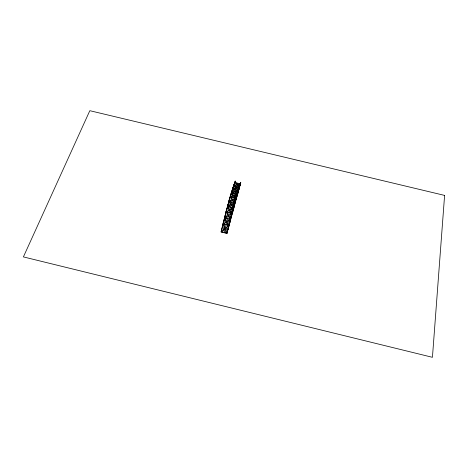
<?xml version="1.0" encoding="UTF-8"?>
<svg xmlns="http://www.w3.org/2000/svg" width="468" height="468" viewBox="0 0 468 468"><rect width="100%" height="100%" fill="white"/><g stroke="black" fill="none" stroke-linecap="round" stroke-linejoin="round"><path stroke-width="0.7" d="M231.25 217.667C232.947 205.546 236.919 193.887 240.786 182.315L226.921 233.409L221.165 232.011L221.352 230.56M222.938 225.272L226.366 210.454L226.161 211.981L230.391 219.264L229.911 222.534M224.845 216.362L224.593 218.228L225.746 214.133M234.105 185.895L235.269 180.993C232.181 189.756 229.074 198.631 227.436 207.786L228.127 205.271M228.864 202.428L229.215 199.883M233.362 207.704L231.9 213.367L226.161 211.981L227.618 206.476L234.696 202.814L230.297 196.946L230.519 195.378M231.356 194.167L231.765 191.272M232.953 187.533L231.73 192.822M224.663 217.719L223.101 224.02L226.921 233.409L227.132 231.958M234.053 184.287L232.731 189.107L237.177 194.197L230.297 196.946L233.842 185.708M228.559 227.454C231.397 212.343 235.679 197.484 240.687 182.941M230.619 217.76L230.391 219.264L223.101 224.02L228.858 225.412L230.414 219.112M232.573 212.841L235.217 199.444L237.422 192.629L236.48 198.625M233.889 208.061L235.316 198.818M235.193 203.323L236.211 196.747L232.128 211.846M237.762 193.974L238.575 188.885M239.031 189.364L239.628 185.626M234.257 203.785L235.574 198.999M222.604 232.362L230.426 201.784L236.416 182.889M224.043 232.713L231.847 202.129L237.791 183.222M225.482 233.058L233.275 202.469L239.16 183.55M227.05 232.537L229.08 223.932M226.921 233.409L228.881 225.266M227.922 229.765L234.497 204.124L239.616 187.218M221.276 231.139L223.3 222.534M227.641 206.324L224.64 217.872L228.858 225.412L221.165 232.011L223.125 223.868M228.992 224.523L237.323 193.261M232.853 209.079L236.82 194.682M223.218 223.131L227.828 204.931M223.792 221.855L224.476 219.123M231.923 213.215L230.391 219.264L224.64 217.872L231.9 213.367L227.618 206.476L229.022 201.287M224.64 218.497L225.289 215.976M226.167 212.583L226.711 210.524M234.72 202.662L233.339 207.856L226.161 211.981M227.746 205.551L231.678 191.898L235.182 181.619M230.338 219.615L231.701 214.677M233.041 209.816L234.357 205.025M235.661 200.281L238.27 190.804M221.165 232.011L222.013 228.981M235.995 198.157L234.696 202.814L228.998 201.439L231.566 192.681M229.185 201.468L229.56 200.187M230.32 197.578L230.94 195.53M238.347 190.295L235.966 198.309L228.998 201.439L233.339 207.856L227.618 206.476M240.564 183.725L237.177 194.197L231.543 192.839L235.966 198.309L230.297 196.946M231.941 192.313L232.333 191.073M235.065 182.403L233.819 185.866L239.376 187.2L235.041 182.561L240.534 183.883L239.376 187.2L232.731 189.107L238.323 190.453L231.543 192.839M240.534 183.883L233.819 185.866L238.323 190.453M444.6 195.408L432.438 357.312L23.4 256.909L89.821 110.688L444.6 195.408"/></g></svg>
